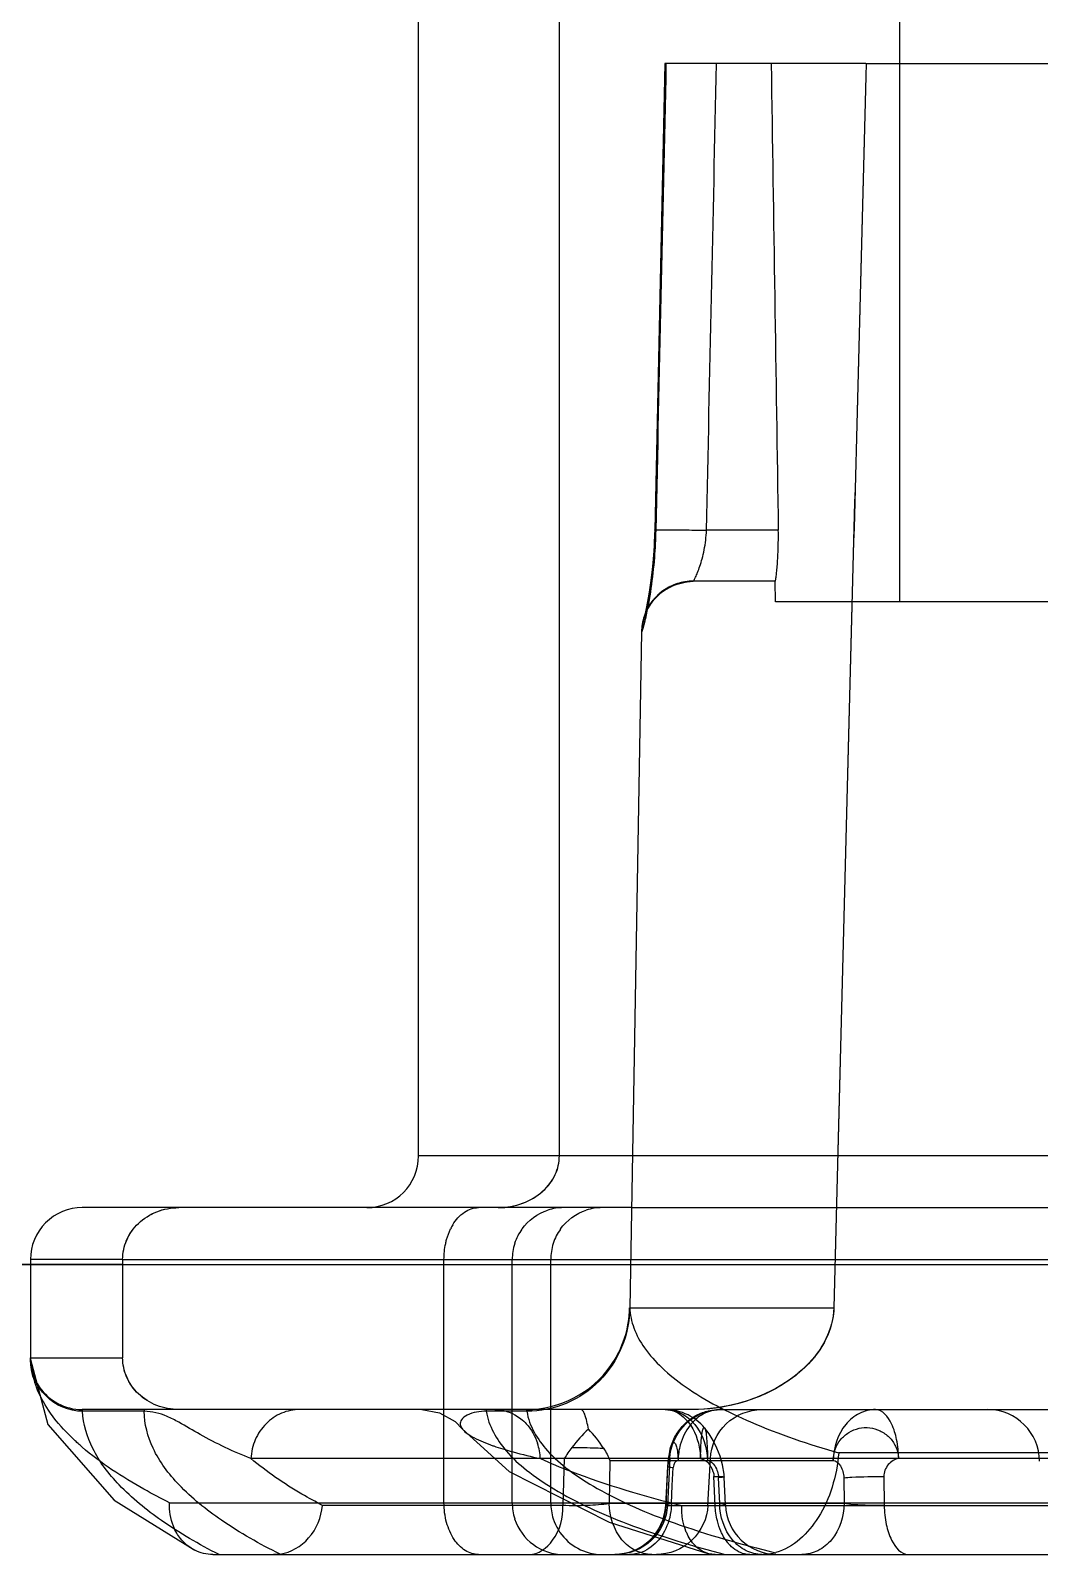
# Model space of a CAD drawing. Header units: millimetres. Extents: x 25970 to 27273, y -22508 to -21586.
# Drawn here: x 26587.37 to 26597.31, y -22222 to -22206.98 of the extents above; entities that cross this region are included whole.
import ezdxf

# ---------------------------------------------------------------- set-up
doc = ezdxf.new("R2010")
doc.units = ezdxf.units.MM
doc.header["$LTSCALE"] = 8
doc.layers.add('Cav-cor', color=30, linetype='Continuous')
doc.layers.add('dim', color=3, linetype='Continuous', lineweight=15)

# ---------------------------------------------------------------- blocks, each defined once
blk = doc.blocks.new('20160901.193409')
at = {"layer": 'Cav-cor', "color": 241}
for p, q in [((-41.865, 4.029), (-41.865, 16.245)), ((-40.477, 4.029), (-40.477, 16.338)), ((-40.477, 4.029), (-40.477, 16.338)), ((-37.122, 14.79), (-37.122, 16.247)), ((-39.438, 14.79), (-39.537, 10.193)), ((-37.457, 14.79), (-39.438, 14.79)), ((-37.457, 14.79), (-37.452, 14.79)), ((-37.452, 14.79), (-35.307, 14.79)), ((-37.452, 14.79), (-35.307, 14.79)), ((-37.122, 9.486), (-37.122, 14.79)), ((-39.538, 10.159), (-39.538, 10.154)), ((-39.527, 10.191), (-39.537, 10.193)), ((-38.319, 10.191), (-39.027, 10.191)), ((-38.348, 9.69), (-39.158, 9.69)), ((-38.346, 9.486), (-38.35, 9.69)), ((-35.042, 9.486), (-38.346, 9.486)), ((-39.621, 9.42), (-39.632, 9.37)), ((-39.668, 9.189), (-39.784, 2.532)), ((-39.667, 9.189), (-39.668, 9.189)), ((-40.477, 4.029), (-41.865, 4.029)), ((-39.758, 4.029), (-40.477, 4.029)), ((-27.142, 4.029), (-39.758, 4.029)), ((-44.228, 3.519), (-45.18, 3.519)), ((-41.08, 3.519), (-44.228, 3.519)), ((-39.767, 3.519), (-44.228, 3.519)), ((-39.767, 3.519), (-27.133, 3.519)), ((-45.69, 3.009), (-45.69, 2.04)), ((-44.781, 3.009), (-45.69, 3.009)), ((-44.781, 3.009), (-44.781, 2.958)), ((-44.781, 3.009), (-44.781, 2.04)), ((-44.781, 3.009), (-39.776, 3.009)), ((-41.614, 1.53), (-41.614, 3.009)), ((-40.942, 1.53), (-40.942, 3.009)), ((-40.563, 3.009), (-40.563, 1.53)), ((-39.776, 3.009), (-27.124, 3.009)), ((-66.747, 2.958), (-39.777, 2.958)), ((-44.781, 2.958), (-65.64, 2.958)), ((-65.64, 2.958), (-44.781, 2.958)), ((-44.781, 2.958), (-44.781, 2.04)), ((-39.777, 2.958), (-27.123, 2.958)), ((-39.784, 2.532), (-37.764, 2.532)), ((-45.69, 2.022), (-45.69, 2.04)), ((-45.69, 2.04), (-44.779, 2.04)), ((-44.228, 1.53), (-45.18, 1.53)), ((-44.569, 1.513), (-45.178, 1.513)), ((-44.569, 1.53), (-44.569, 1.513)), ((-39.163, 1.53), (-44.228, 1.53)), ((-39.163, 1.53), (-44.228, 1.53)), ((-41.614, 0.612), (-41.614, 1.53)), ((-41.197, 1.53), (-41.197, 1.513)), ((-40.797, 1.513), (-41.197, 1.513)), ((-40.942, 0.612), (-40.942, 1.53)), ((-40.563, 1.53), (-40.563, 0.612)), ((-39.135, 1.53), (-39.163, 1.53)), ((-38.889, 1.53), (-28.011, 1.53)), ((-39.048, 1.352), (-39.048, 1.351)), ((-41.432, 1.337), (-41.431, 1.336)), ((-39.002, 1.291), (-39.047, 1.351)), ((-38.961, 1.224), (-39.002, 1.291)), ((-39.38, 1.158), (-39.38, 1.158)), ((-29.176, 1.104), (-37.725, 1.104)), ((-23.383, 1.047), (-43.517, 1.047)), ((-40.429, 1.047), (-40.442, 0.585)), ((-39.978, 1.029), (-39.985, 0.603)), ((-39.978, 1.029), (-37.778, 1.029)), ((-39.41, 0.968), (-39.429, 0.587)), ((-39.426, 0.585), (-39.407, 0.97)), ((-39.389, 1.047), (-39.412, 0.585)), ((-39.404, 1.041), (-39.41, 0.969)), ((-39.41, 0.969), (-39.41, 0.968)), ((-39.395, 1.047), (-39.389, 1.047)), ((-39.364, 0.781), (-39.355, 0.959)), ((-39.013, 0.585), (-38.989, 1.047)), ((-39.372, 0.603), (-39.364, 0.781)), ((-38.941, 0.585), (-38.953, 0.87)), ((-38.897, 0.603), (-38.908, 0.859)), ((-38.841, 0.59), (-38.853, 0.864)), ((-37.674, 0.859), (-37.67, 0.603)), ((-37.28, 0.87), (-37.276, 0.585)), ((-44.318, 0.612), (-22.582, 0.612)), ((-37.67, 0.603), (-39.985, 0.603)), ((-40.442, 0.585), (-42.811, 0.585)), ((-39.429, 0.587), (-39.426, 0.585)), ((-39.426, 0.585), (-39.412, 0.585)), ((-39.412, 0.585), (-27.488, 0.585)), ((-43.893, 0.102), (-23.007, 0.102)), ((-38.942, 0.102), (-39.005, 0.11))]:
    blk.add_line(p, q, dxfattribs=at)
for points in [[(-39.537, 10.193), (-39.538, 10.154), (-39.547, 9.968)], [(-39.547, 9.968), (-39.562, 9.801), (-39.58, 9.659), (-39.598, 9.543), (-39.614, 9.452), (-39.628, 9.388)], [(-39.546, 9.987), (-39.559, 9.832), (-39.575, 9.697), (-39.591, 9.583), (-39.607, 9.491), (-39.621, 9.42)], [(-39.639, 9.342), (-39.638, 9.345), (-39.617, 9.398), (-39.567, 9.483), (-39.492, 9.564), (-39.395, 9.631), (-39.277, 9.676), (-39.157, 9.69)], [(-39.635, 9.355), (-39.638, 9.344), (-39.636, 9.35), (-39.612, 9.41), (-39.553, 9.501), (-39.463, 9.588), (-39.342, 9.655), (-39.196, 9.689), (-39.157, 9.69)], [(-39.628, 9.388), (-39.637, 9.349), (-39.639, 9.342)], [(-45.69, 2.022), (-45.517, 1.382), (-44.863, 0.639), (-44.071, 0.144)], [(-41.831, 1.53), (-41.657, 1.499), (-41.504, 1.411), (-41.432, 1.337)], [(-41.431, 1.336), (-40.972, 0.919), (-39.986, 0.42), (-39.005, 0.11)], [(-38.853, 0.867), (-38.854, 0.892), (-38.869, 0.985), (-38.893, 1.071), (-38.924, 1.151), (-38.961, 1.224)], [(-39.379, 1.16), (-39.387, 1.132), (-39.404, 1.041)]]:
    blk.add_lwpolyline(points, dxfattribs=at)
for centre, radius, start, end in [((-39.157, 9.18), 0.51, 90.0115, 178.9993), ((-39.158, 9.18), 0.51, 89.9985, 161.3947), ((-39.156, 9.18), 0.511, 116.5956, 121.9128), ((-39.157, 9.181), 0.509, 107.798, 116.597), ((-39.156, 9.177), 0.513, 90.0631, 107.74), ((-39.158, 9.18), 0.51, 161.3947, 179), ((-39.153, 9.179), 0.514, 160.6608, 178.9349), ((-39.157, 9.18), 0.51, 152.8686, 160.5979), ((-39.156, 9.18), 0.511, 147.0885, 152.8699), ((-42.375, 4.029), 0.51, 270, 0), ((-45.18, 3.009), 0.51, 89.9999, 180), ((-40.434, 3.009), 0.51, 90.0674, 108.0002), ((-40.054, 3.009), 0.51, 90.0674, 108.0002), ((-41.075, 3.079), 0.527, 149.1093, 154.1738), ((-40.43, 3.008), 0.513, 144.1465, 162.0301), ((-40.05, 3.008), 0.513, 144.1464, 162.0301), ((-40.427, 3.008), 0.515, 162.1302, 179.9371), ((-40.047, 3.008), 0.515, 162.1302, 179.9371), ((-40.809, 2.554), 1.027, 324.867, 358.7977), ((-40.804, 2.55), 1.02, 324.8696, 359), ((-45.18, 2.04), 0.51, 180, 213.9275), ((-40.803, 2.549), 1.019, 269.9934, 324.8839), ((-44.767, 2.082), 0.926, 194.1774, 201.1053), ((-45.18, 2.04), 0.51, 214.0594, 270.0022), ((-38.886, 1.009), 0.521, 105.257, 112.5242), ((-36.255, 1.02), 0.51, 0, 90), ((-38.891, 1.021), 0.509, 112.5172, 119.4252), ((-39.122, 0.218), 1.548, 133.6728, 142.6778), ((-40.925, 0.596), 1.043, 31.9924, 45.2643), ((-41.238, 1.02), 0.574, 2.6268, 18.0018), ((-40.427, 0.613), 0.515, 180.0629, 197.8698), ((-40.047, 0.613), 0.515, 180.0629, 197.8698), ((-40.434, 0.61), 0.508, 197.8565, 269.9356), ((-40.053, 0.611), 0.509, 197.902, 251.8795), ((-39.938, 0.612), 0.51, 270.1997, 357.2167), ((-38.331, 0.612), 0.51, 182.4814, 269.8973), ((-40.054, 0.612), 0.51, 251.9998, 269.9326)]:
    blk.add_arc(centre, radius, start, end, dxfattribs=at)
for points in [[(-39.426, 14.79), (-39.46, 13.257), (-39.493, 11.724), (-39.527, 10.191)], [(-39.027, 10.191), (-38.994, 11.724), (-38.961, 13.257), (-38.928, 14.79)], [(-38.389, 14.79), (-38.366, 13.257), (-38.342, 11.724), (-38.319, 10.191)], [(-37.452, 14.79), (-37.488, 13.438), (-37.56, 10.727), (-37.667, 6.641), (-37.737, 3.904), (-37.772, 2.532)], [(-39.585, 9.457), (-39.545, 9.519), (-39.489, 9.574), (-39.426, 9.613)], [(-41.08, 3.519), (-40.992, 3.519), (-40.833, 3.55), (-40.628, 3.672), (-40.504, 3.842), (-40.477, 3.964), (-40.477, 4.029)], [(-44.781, 3.009), (-44.781, 3.076), (-44.754, 3.2), (-44.637, 3.373), (-44.449, 3.491), (-44.306, 3.519), (-44.228, 3.519)], [(-40.845, 3.309), (-40.784, 3.394), (-40.691, 3.462), (-40.591, 3.494)], [(-40.466, 3.309), (-40.404, 3.394), (-40.311, 3.462), (-40.212, 3.494)], [(-44.781, 3.009), (-44.781, 3.073), (-44.767, 3.139), (-44.741, 3.198)], [(-41.614, 3.009), (-41.614, 3.062), (-41.609, 3.115), (-41.597, 3.167)], [(-37.772, 2.532), (-37.775, 2.424), (-37.829, 2.22), (-38.032, 1.947), (-38.327, 1.728), (-38.717, 1.571), (-39.008, 1.53), (-39.163, 1.53)], [(-45.603, 1.755), (-45.658, 1.837), (-45.69, 1.94), (-45.69, 2.04)], [(-45.665, 1.855), (-45.68, 1.916), (-45.688, 1.978), (-45.69, 2.04)], [(-44.228, 1.53), (-44.306, 1.53), (-44.448, 1.558), (-44.637, 1.676), (-44.754, 1.849), (-44.781, 1.973), (-44.781, 2.04)], [(-39.209, 1.477), (-39.279, 1.511), (-39.358, 1.53), (-39.435, 1.53)], [(-39.435, 1.53), (-39.399, 1.53), (-39.361, 1.521), (-39.328, 1.506)], [(-38.889, 1.53), (-38.942, 1.53), (-38.997, 1.517), (-39.044, 1.493)], [(-39.023, 1.512), (-38.98, 1.524), (-38.934, 1.53), (-38.889, 1.53)], [(-39.325, 1.285), (-39.28, 1.358), (-39.215, 1.422), (-39.141, 1.464)], [(-39.047, 1.351), (-39.092, 1.403), (-39.148, 1.447), (-39.209, 1.477)], [(-39.044, 1.493), (-39.08, 1.476), (-39.113, 1.453), (-39.142, 1.426)], [(-39.38, 1.157), (-39.367, 1.202), (-39.349, 1.246), (-39.325, 1.285)], [(-40.353, 1.156), (-40.38, 1.121), (-40.406, 1.084), (-40.429, 1.047)], [(-40.041, 1.149), (-40.017, 1.11), (-39.995, 1.07), (-39.978, 1.029)], [(-39.38, 1.158), (-39.377, 1.168), (-39.374, 1.179), (-39.369, 1.188)], [(-39.311, 1.103), (-39.309, 1.078), (-39.309, 1.054), (-39.307, 1.029)], [(-39.285, 1.184), (-39.299, 1.134), (-39.306, 1.081), (-39.307, 1.029)], [(-39.107, 1.198), (-39.094, 1.149), (-39.087, 1.098), (-39.085, 1.047)], [(-37.164, 1.168), (-37.147, 1.13), (-37.136, 1.088), (-37.132, 1.047)], [(-39.338, 1.008), (-39.348, 0.994), (-39.354, 0.976), (-39.355, 0.959)], [(-39.013, 1.007), (-38.99, 0.983), (-38.973, 0.952), (-38.963, 0.92)], [(-38.963, 0.92), (-38.957, 0.904), (-38.954, 0.887), (-38.953, 0.87)], [(-39.259, 0.435), (-39.269, 0.484), (-39.272, 0.535), (-39.271, 0.585)], [(-38.92, 0.434), (-38.932, 0.484), (-38.939, 0.534), (-38.941, 0.585)], [(-43.892, 0.102), (-43.953, 0.102), (-44.016, 0.117), (-44.071, 0.144)], [(-43.23, 0.106), (-43.251, 0.103), (-43.273, 0.102), (-43.294, 0.102)], [(-39.662, 0.126), (-39.703, 0.111), (-39.747, 0.102), (-39.79, 0.102)]]:
    blk.add_open_spline(points, degree=3, dxfattribs=at)
for points, knots in [([(-37.452, 14.79), (-37.488, 13.435), (-37.56, 10.717), (-37.667, 6.631), (-37.737, 3.901), (-37.772, 2.532)], [0, 0, 0, 0, 0.331714, 0.665052, 1, 1, 1, 1]), ([(-39.667, 9.189), (-39.665, 9.189), (-39.663, 9.198), (-39.658, 9.209), (-39.651, 9.232), (-39.643, 9.262), (-39.634, 9.302), (-39.618, 9.371), (-39.597, 9.476), (-39.573, 9.624), (-39.551, 9.797), (-39.534, 9.989), (-39.528, 10.123), (-39.527, 10.191)], [0, 0, 0, 0, 0.005273, 0.019251, 0.042029, 0.073508, 0.113507, 0.161804, 0.282086, 0.431312, 0.605105, 0.797357, 1, 1, 1, 1]), ([(-39.527, 10.191), (-39.529, 10.102), (-39.544, 9.81), (-39.585, 9.519), (-39.629, 9.321)], [0, 0, 0, 0, 0.306561, 1, 1, 1, 1]), ([(-39.537, 10.193), (-39.537, 10.194), (-39.532, 10.194), (-39.526, 10.195), (-39.513, 10.195), (-39.488, 10.196), (-39.445, 10.196), (-39.383, 10.196), (-39.306, 10.196), (-39.186, 10.194), (-39.092, 10.192), (-39.027, 10.191)], [0, 0, 0, 0, 0.005084, 0.019571, 0.043505, 0.076606, 0.169049, 0.293381, 0.444755, 0.617533, 1, 1, 1, 1]), ([(-39.537, 10.193), (-39.537, 10.194), (-39.532, 10.194), (-39.526, 10.195), (-39.513, 10.195), (-39.488, 10.196), (-39.445, 10.196), (-39.383, 10.196), (-39.306, 10.196), (-39.186, 10.194), (-39.092, 10.192), (-39.027, 10.191)], [0, 0, 0, 0, 0.005078, 0.019559, 0.043489, 0.076586, 0.169025, 0.293356, 0.444734, 0.617517, 1, 1, 1, 1]), ([(-39.157, 9.69), (-39.153, 9.69), (-39.146, 9.709), (-39.131, 9.732), (-39.113, 9.78), (-39.091, 9.84), (-39.068, 9.914), (-39.041, 10.032), (-39.03, 10.126), (-39.027, 10.191)], [0, 0, 0, 0, 0.023872, 0.085606, 0.181675, 0.307198, 0.457112, 0.626339, 1, 1, 1, 1]), ([(-38.348, 9.69), (-38.347, 9.69), (-38.347, 9.695), (-38.345, 9.701), (-38.343, 9.713), (-38.339, 9.738), (-38.335, 9.779), (-38.329, 9.841), (-38.324, 9.915), (-38.319, 10.034), (-38.318, 10.127), (-38.319, 10.191)], [0, 0, 0, 0, 0.005478, 0.02018, 0.044181, 0.077333, 0.169638, 0.293626, 0.444581, 0.617001, 1, 1, 1, 1]), ([(-39.629, 9.321), (-39.632, 9.31), (-39.64, 9.274), (-39.649, 9.239), (-39.656, 9.215)], [0, 0, 0, 0, 0.319052, 1, 1, 1, 1]), ([(-39.656, 9.215), (-39.658, 9.208), (-39.662, 9.202), (-39.664, 9.189), (-39.667, 9.189)], [0, 0, 0, 0, 0.731265, 1, 1, 1, 1]), ([(-41.08, 3.519), (-40.998, 3.519), (-40.839, 3.547), (-40.638, 3.664), (-40.507, 3.833), (-40.477, 3.966), (-40.477, 4.029)], [0, 0, 0, 0, 0.282281, 0.546103, 0.782578, 1, 1, 1, 1]), ([(-44.781, 3.009), (-44.781, 3.073), (-44.753, 3.207), (-44.632, 3.377), (-44.447, 3.492), (-44.301, 3.519), (-44.228, 3.519)], [0, 0, 0, 0, 0.232538, 0.47648, 0.734365, 1, 1, 1, 1]), ([(-41.527, 3.35), (-41.498, 3.398), (-41.428, 3.482), (-41.322, 3.519), (-41.274, 3.519)], [0, 0, 0, 0, 0.538205, 1, 1, 1, 1]), ([(-41.597, 3.167), (-41.595, 3.179), (-41.583, 3.228), (-41.565, 3.275), (-41.549, 3.309)], [0, 0, 0, 0, 0.257485, 1, 1, 1, 1]), ([(-39.783, 2.532), (-39.785, 2.4), (-39.84, 2.134), (-40.063, 1.796), (-40.398, 1.566), (-40.665, 1.513), (-40.797, 1.513)], [0, 0, 0, 0, 0.249957, 0.500006, 0.750033, 1, 1, 1, 1]), ([(-39.783, 2.532), (-39.78, 2.465), (-39.75, 2.323), (-39.638, 2.122), (-39.463, 1.928), (-39.125, 1.662), (-38.542, 1.364), (-38.019, 1.188), (-37.725, 1.104)], [0, 0, 0, 0, 0.077148, 0.161948, 0.259386, 0.372523, 0.6509, 1, 1, 1, 1]), ([(-37.772, 2.532), (-37.776, 2.378), (-37.898, 2.068), (-38.26, 1.759), (-38.694, 1.573), (-39.007, 1.53), (-39.163, 1.53)], [0, 0, 0, 0, 0.248712, 0.49882, 0.749337, 1, 1, 1, 1]), ([(-37.772, 2.532), (-37.775, 2.427), (-37.833, 2.209), (-38.043, 1.936), (-38.348, 1.717), (-38.73, 1.567), (-39.016, 1.53), (-39.163, 1.53)], [0, 0, 0, 0, 0.169084, 0.347903, 0.544019, 0.763667, 1, 1, 1, 1]), ([(-45.178, 1.513), (-45.308, 1.513), (-45.577, 1.626), (-45.685, 1.892), (-45.689, 2.022)], [0, 0, 0, 0, 0.499027, 1, 1, 1, 1]), ([(-44.228, 1.53), (-44.301, 1.53), (-44.447, 1.557), (-44.632, 1.672), (-44.753, 1.842), (-44.781, 1.976), (-44.781, 2.04)], [0, 0, 0, 0, 0.265438, 0.523221, 0.767443, 1, 1, 1, 1]), ([(-45.458, 1.449), (-45.477, 1.473), (-45.544, 1.567), (-45.6, 1.67), (-45.631, 1.749)], [0, 0, 0, 0, 0.265114, 1, 1, 1, 1]), ([(-45.18, 1.53), (-45.178, 1.53), (-45.18, 1.521), (-45.179, 1.517), (-45.178, 1.513)], [0, 0, 0, 0, 0.253378, 1, 1, 1, 1]), ([(-43.831, 0.102), (-44.027, 0.202), (-44.376, 0.402), (-44.805, 0.75), (-45.088, 1.115), (-45.17, 1.386), (-45.178, 1.513)], [0, 0, 0, 0, 0.325249, 0.593579, 0.812846, 1, 1, 1, 1]), ([(-43.517, 1.047), (-43.689, 1.115), (-43.93, 1.228), (-44.194, 1.388), (-44.371, 1.482), (-44.492, 1.512), (-44.569, 1.513)], [0, 0, 0, 0, 0.479264, 0.687104, 0.800205, 1, 1, 1, 1]), ([(-43.23, 0.106), (-43.429, 0.205), (-43.783, 0.403), (-44.215, 0.749), (-44.495, 1.115), (-44.567, 1.388), (-44.569, 1.513)], [0, 0, 0, 0, 0.328764, 0.597517, 0.81487, 1, 1, 1, 1]), ([(-43.036, 1.53), (-43.097, 1.53), (-43.221, 1.505), (-43.377, 1.397), (-43.485, 1.237), (-43.514, 1.111), (-43.517, 1.047)], [0, 0, 0, 0, 0.243588, 0.490847, 0.743409, 1, 1, 1, 1]), ([(-41.197, 1.513), (-41.261, 1.513), (-41.351, 1.5), (-41.443, 1.441), (-41.46, 1.381), (-41.442, 1.35), (-41.432, 1.337)], [0, 0, 0, 0, 0.528944, 0.730616, 0.860965, 1, 1, 1, 1]), ([(-41.197, 1.513), (-41.175, 1.369), (-41.047, 1.15), (-40.792, 0.918), (-40.402, 0.655), (-39.748, 0.362), (-39.168, 0.187), (-38.842, 0.102)], [0, 0, 0, 0, 0.152883, 0.249658, 0.363448, 0.645422, 1, 1, 1, 1]), ([(-41.112, 1.53), (-41.044, 1.53), (-40.951, 1.505), (-40.875, 1.453), (-40.856, 1.439)], [0, 0, 0, 0, 0.743118, 1, 1, 1, 1]), ([(-40.804, 1.53), (-40.802, 1.53), (-40.799, 1.522), (-40.798, 1.517), (-40.797, 1.513)], [0, 0, 0, 0, 0.285334, 1, 1, 1, 1]), ([(-40.797, 1.513), (-40.776, 1.368), (-40.64, 1.149), (-40.375, 0.92), (-39.967, 0.659), (-39.285, 0.373), (-38.684, 0.201), (-38.345, 0.12)], [0, 0, 0, 0, 0.14978, 0.24602, 0.359921, 0.643698, 1, 1, 1, 1]), ([(-40.191, 1.337), (-40.199, 1.387), (-40.212, 1.451), (-40.24, 1.515), (-40.257, 1.53), (-40.264, 1.53)], [0, 0, 0, 0, 0.71632, 0.899438, 1, 1, 1, 1]), ([(-39.435, 1.53), (-39.381, 1.53), (-39.268, 1.502), (-39.081, 1.347), (-39.019, 1.154), (-39.017, 1.029)], [0, 0, 0, 0, 0.228631, 0.471379, 1, 1, 1, 1]), ([(-39.395, 1.047), (-39.389, 1.173), (-39.275, 1.428), (-39.014, 1.53), (-38.889, 1.53)], [0, 0, 0, 0, 0.501031, 1, 1, 1, 1]), ([(-39.389, 1.047), (-39.382, 1.172), (-39.268, 1.428), (-39.007, 1.53), (-38.881, 1.53)], [0, 0, 0, 0, 0.500655, 1, 1, 1, 1]), ([(-39.328, 1.506), (-39.302, 1.494), (-39.194, 1.421), (-39.132, 1.295), (-39.107, 1.198)], [0, 0, 0, 0, 0.222936, 1, 1, 1, 1]), ([(-38.989, 1.047), (-38.983, 1.172), (-38.869, 1.428), (-38.608, 1.53), (-38.482, 1.53)], [0, 0, 0, 0, 0.500655, 1, 1, 1, 1]), ([(-37.361, 1.53), (-37.415, 1.53), (-37.528, 1.502), (-37.715, 1.347), (-37.777, 1.154), (-37.778, 1.029)], [0, 0, 0, 0, 0.228619, 0.471371, 1, 1, 1, 1]), ([(-37.132, 1.047), (-37.134, 1.109), (-37.148, 1.229), (-37.195, 1.402), (-37.29, 1.53), (-37.361, 1.53)], [0, 0, 0, 0, 0.333901, 0.62568, 1, 1, 1, 1]), ([(-45.181, 1.161), (-45.208, 1.184), (-45.307, 1.273), (-45.398, 1.371), (-45.458, 1.449)], [0, 0, 0, 0, 0.266604, 1, 1, 1, 1]), ([(-40.856, 1.439), (-40.837, 1.424), (-40.765, 1.357), (-40.715, 1.268), (-40.692, 1.198)], [0, 0, 0, 0, 0.244408, 1, 1, 1, 1]), ([(-39.142, 1.426), (-39.159, 1.41), (-39.223, 1.341), (-39.265, 1.253), (-39.285, 1.184)], [0, 0, 0, 0, 0.24122, 1, 1, 1, 1]), ([(-39.062, 1.332), (-39.061, 1.336), (-39.059, 1.343), (-39.057, 1.35), (-39.052, 1.356), (-39.049, 1.353), (-39.048, 1.352)], [0, 0, 0, 0, 0.406279, 0.680301, 0.826954, 1, 1, 1, 1]), ([(-39.047, 1.351), (-39.039, 1.341), (-39.031, 1.304), (-39.026, 1.235), (-39.018, 1.139), (-39.017, 1.067), (-39.017, 1.029)], [0, 0, 0, 0, 0.120959, 0.335171, 0.645157, 1, 1, 1, 1]), ([(-37.778, 1.029), (-37.777, 1.101), (-37.738, 1.214), (-37.626, 1.308), (-37.526, 1.352), (-37.417, 1.358), (-37.314, 1.323), (-37.221, 1.263), (-37.18, 1.201), (-37.164, 1.168)], [0, 0, 0, 0, 0.251368, 0.37578, 0.501142, 0.623966, 0.748421, 0.873567, 1, 1, 1, 1]), ([(-41.431, 1.336), (-41.402, 1.3), (-41.301, 1.239), (-41.196, 1.197), (-41.131, 1.174)], [0, 0, 0, 0, 0.401551, 1, 1, 1, 1]), ([(-39.369, 1.188), (-39.365, 1.195), (-39.357, 1.212), (-39.341, 1.204), (-39.338, 1.199)], [0, 0, 0, 0, 0.590493, 1, 1, 1, 1]), ([(-39.082, 1.168), (-39.081, 1.186), (-39.079, 1.241), (-39.071, 1.296), (-39.062, 1.332)], [0, 0, 0, 0, 0.328571, 1, 1, 1, 1]), ([(-44.318, 0.612), (-44.403, 0.654), (-44.705, 0.813), (-44.994, 1), (-45.181, 1.161)], [0, 0, 0, 0, 0.279831, 1, 1, 1, 1]), ([(-41.131, 1.174), (-41.122, 1.171), (-41.082, 1.157), (-41.041, 1.144), (-41.01, 1.135)], [0, 0, 0, 0, 0.238032, 1, 1, 1, 1]), ([(-41.01, 1.135), (-40.984, 1.127), (-40.869, 1.094), (-40.754, 1.067), (-40.664, 1.047)], [0, 0, 0, 0, 0.22811, 1, 1, 1, 1]), ([(-40.353, 1.156), (-40.273, 1.157), (-40.169, 1.155), (-40.064, 1.15), (-40.041, 1.149)], [0, 0, 0, 0, 0.770952, 1, 1, 1, 1]), ([(-39.395, 1.047), (-39.395, 1.057), (-39.393, 1.094), (-39.387, 1.132), (-39.38, 1.158)], [0, 0, 0, 0, 0.272436, 1, 1, 1, 1]), ([(-39.338, 1.199), (-39.33, 1.189), (-39.318, 1.156), (-39.313, 1.124), (-39.311, 1.103)], [0, 0, 0, 0, 0.389754, 1, 1, 1, 1]), ([(-39.085, 1.047), (-39.085, 1.077), (-39.084, 1.118), (-39.083, 1.158), (-39.082, 1.168)], [0, 0, 0, 0, 0.759656, 1, 1, 1, 1]), ([(-37.724, 1.104), (-37.733, 0.99), (-37.776, 0.766), (-37.938, 0.396), (-38.169, 0.17), (-38.343, 0.121)], [0, 0, 0, 0, 0.283796, 0.553551, 1, 1, 1, 1]), ([(-42.811, 0.585), (-42.879, 0.621), (-43.126, 0.757), (-43.361, 0.915), (-43.517, 1.047)], [0, 0, 0, 0, 0.274457, 1, 1, 1, 1]), ([(-40.664, 1.047), (-40.566, 1.002), (-40.113, 0.816), (-39.641, 0.678), (-39.271, 0.585)], [0, 0, 0, 0, 0.21987, 1, 1, 1, 1]), ([(-39.407, 0.97), (-39.408, 0.97), (-39.409, 0.969), (-39.41, 0.969), (-39.41, 0.969)], [0, 0, 0, 0, 0.66876, 1, 1, 1, 1]), ([(-39.41, 0.968), (-39.41, 0.967), (-39.403, 0.966), (-39.395, 0.964), (-39.376, 0.962), (-39.363, 0.96), (-39.355, 0.959)], [0, 0, 0, 0, 0.070887, 0.262621, 0.574539, 1, 1, 1, 1]), ([(-39.395, 1.047), (-39.401, 1.039), (-39.402, 1.011), (-39.407, 0.986), (-39.407, 0.97)], [0, 0, 0, 0, 0.361466, 1, 1, 1, 1]), ([(-39.307, 1.029), (-39.316, 1.028), (-39.328, 1.021), (-39.336, 1.011), (-39.338, 1.008)], [0, 0, 0, 0, 0.709969, 1, 1, 1, 1]), ([(-39.085, 1.047), (-39.079, 1.046), (-39.052, 1.04), (-39.028, 1.022), (-39.013, 1.007)], [0, 0, 0, 0, 0.227241, 1, 1, 1, 1]), ([(-39.017, 1.029), (-38.987, 1.027), (-38.93, 0.968), (-38.91, 0.899), (-38.908, 0.859)], [0, 0, 0, 0, 0.424932, 1, 1, 1, 1]), ([(-37.778, 1.029), (-37.749, 1.028), (-37.691, 0.967), (-37.674, 0.899), (-37.674, 0.859)], [0, 0, 0, 0, 0.41977, 1, 1, 1, 1]), ([(-37.132, 1.047), (-37.172, 1.043), (-37.247, 0.993), (-37.281, 0.912), (-37.28, 0.87)], [0, 0, 0, 0, 0.484815, 1, 1, 1, 1]), ([(-38.953, 0.87), (-38.939, 0.87), (-38.915, 0.87), (-38.881, 0.871), (-38.866, 0.868), (-38.853, 0.869), (-38.853, 0.867)], [0, 0, 0, 0, 0.421217, 0.73612, 0.931329, 1, 1, 1, 1]), ([(-38.853, 0.867), (-38.853, 0.865), (-38.86, 0.865), (-38.868, 0.863), (-38.887, 0.861), (-38.9, 0.859), (-38.908, 0.859)], [0, 0, 0, 0, 0.069114, 0.260797, 0.573369, 1, 1, 1, 1]), ([(-37.674, 0.859), (-37.648, 0.861), (-37.517, 0.869), (-37.385, 0.871), (-37.28, 0.87)], [0, 0, 0, 0, 0.199179, 1, 1, 1, 1]), ([(-44.248, 0.313), (-44.261, 0.335), (-44.306, 0.428), (-44.322, 0.534), (-44.318, 0.612)], [0, 0, 0, 0, 0.244987, 1, 1, 1, 1]), ([(-41.274, 0.102), (-41.319, 0.102), (-41.417, 0.134), (-41.527, 0.253), (-41.598, 0.42), (-41.614, 0.546), (-41.614, 0.612)], [0, 0, 0, 0, 0.202752, 0.435859, 0.706147, 1, 1, 1, 1]), ([(-39.985, 0.603), (-40.056, 0.592), (-40.209, 0.583), (-40.362, 0.581), (-40.442, 0.585)], [0, 0, 0, 0, 0.474574, 1, 1, 1, 1]), ([(-39.567, 0.102), (-39.621, 0.102), (-39.735, 0.13), (-39.922, 0.285), (-39.983, 0.478), (-39.985, 0.603)], [0, 0, 0, 0, 0.228631, 0.471379, 1, 1, 1, 1]), ([(-39.372, 0.603), (-39.373, 0.577), (-39.381, 0.474), (-39.415, 0.373), (-39.455, 0.308)], [0, 0, 0, 0, 0.255897, 1, 1, 1, 1]), ([(-39.372, 0.603), (-39.386, 0.601), (-39.405, 0.597), (-39.422, 0.592), (-39.429, 0.589), (-39.429, 0.587)], [0, 0, 0, 0, 0.720573, 0.915226, 1, 1, 1, 1]), ([(-38.841, 0.59), (-38.841, 0.591), (-38.847, 0.594), (-38.864, 0.598), (-38.883, 0.601), (-38.897, 0.603)], [0, 0, 0, 0, 0.079014, 0.272792, 1, 1, 1, 1]), ([(-38.479, 0.102), (-38.533, 0.102), (-38.647, 0.13), (-38.833, 0.285), (-38.895, 0.478), (-38.897, 0.603)], [0, 0, 0, 0, 0.228631, 0.471379, 1, 1, 1, 1]), ([(-37.67, 0.603), (-37.672, 0.478), (-37.733, 0.285), (-37.92, 0.13), (-38.033, 0.102), (-38.088, 0.102)], [0, 0, 0, 0, 0.528621, 0.771369, 1, 1, 1, 1]), ([(-37.276, 0.585), (-37.348, 0.584), (-37.479, 0.586), (-37.611, 0.594), (-37.67, 0.603)], [0, 0, 0, 0, 0.545887, 1, 1, 1, 1]), ([(-43.23, 0.106), (-43.123, 0.121), (-42.912, 0.247), (-42.823, 0.47), (-42.811, 0.585)], [0, 0, 0, 0, 0.481765, 1, 1, 1, 1]), ([(-40.775, 0.102), (-40.685, 0.102), (-40.489, 0.25), (-40.439, 0.466), (-40.442, 0.585)], [0, 0, 0, 0, 0.431232, 1, 1, 1, 1]), ([(-39.426, 0.585), (-39.433, 0.459), (-39.546, 0.204), (-39.806, 0.102), (-39.931, 0.102)], [0, 0, 0, 0, 0.501466, 1, 1, 1, 1]), ([(-39.412, 0.585), (-39.418, 0.46), (-39.532, 0.204), (-39.794, 0.102), (-39.919, 0.102)], [0, 0, 0, 0, 0.500655, 1, 1, 1, 1]), ([(-39.013, 0.585), (-39.02, 0.46), (-39.134, 0.204), (-39.395, 0.102), (-39.521, 0.102)], [0, 0, 0, 0, 0.500655, 1, 1, 1, 1]), ([(-38.941, 0.585), (-38.927, 0.585), (-38.903, 0.585), (-38.869, 0.585), (-38.854, 0.587), (-38.841, 0.588), (-38.841, 0.59)], [0, 0, 0, 0, 0.421316, 0.735683, 0.929843, 1, 1, 1, 1]), ([(-37.276, 0.585), (-37.275, 0.523), (-37.26, 0.403), (-37.21, 0.228), (-37.11, 0.102), (-37.038, 0.102)], [0, 0, 0, 0, 0.330693, 0.620679, 1, 1, 1, 1]), ([(-44.071, 0.144), (-44.125, 0.172), (-44.191, 0.227), (-44.237, 0.295), (-44.248, 0.313)], [0, 0, 0, 0, 0.743104, 1, 1, 1, 1]), ([(-39.455, 0.308), (-39.467, 0.287), (-39.521, 0.211), (-39.599, 0.151), (-39.662, 0.126)], [0, 0, 0, 0, 0.263223, 1, 1, 1, 1]), ([(-39.215, 0.3), (-39.22, 0.31), (-39.239, 0.353), (-39.252, 0.399), (-39.259, 0.435)], [0, 0, 0, 0, 0.242041, 1, 1, 1, 1]), ([(-38.87, 0.299), (-38.875, 0.31), (-38.896, 0.353), (-38.911, 0.399), (-38.92, 0.434)], [0, 0, 0, 0, 0.242221, 1, 1, 1, 1]), ([(-39.005, 0.11), (-39.049, 0.121), (-39.137, 0.172), (-39.192, 0.254), (-39.215, 0.3)], [0, 0, 0, 0, 0.470477, 1, 1, 1, 1]), ([(-38.795, 0.193), (-38.802, 0.201), (-38.831, 0.233), (-38.855, 0.27), (-38.87, 0.299)], [0, 0, 0, 0, 0.239309, 1, 1, 1, 1]), ([(-38.599, 0.102), (-38.617, 0.102), (-38.69, 0.11), (-38.756, 0.153), (-38.795, 0.193)], [0, 0, 0, 0, 0.237497, 1, 1, 1, 1]), ([(-38.553, 0.102), (-38.516, 0.102), (-38.446, 0.104), (-38.377, 0.112), (-38.345, 0.12)], [0, 0, 0, 0, 0.534511, 1, 1, 1, 1])]:
    blk.add_open_spline(points, degree=3, knots=knots, dxfattribs=at)

msp = doc.modelspace()

# ---------------------------------------------------------------- linework, layer by layer
at = {"layer": 'Cav-cor', "color": 241}
msp.add_line((26536.607, -22219.141), (26706.607, -22219.141), dxfattribs=at)

# ---------------------------------------------------------------- block references
at = {"layer": 'dim'}
msp.add_blockref('20160901.193409', (26633.057, -22222.099), dxfattribs=at)

doc.saveas('drawing.dxf')
